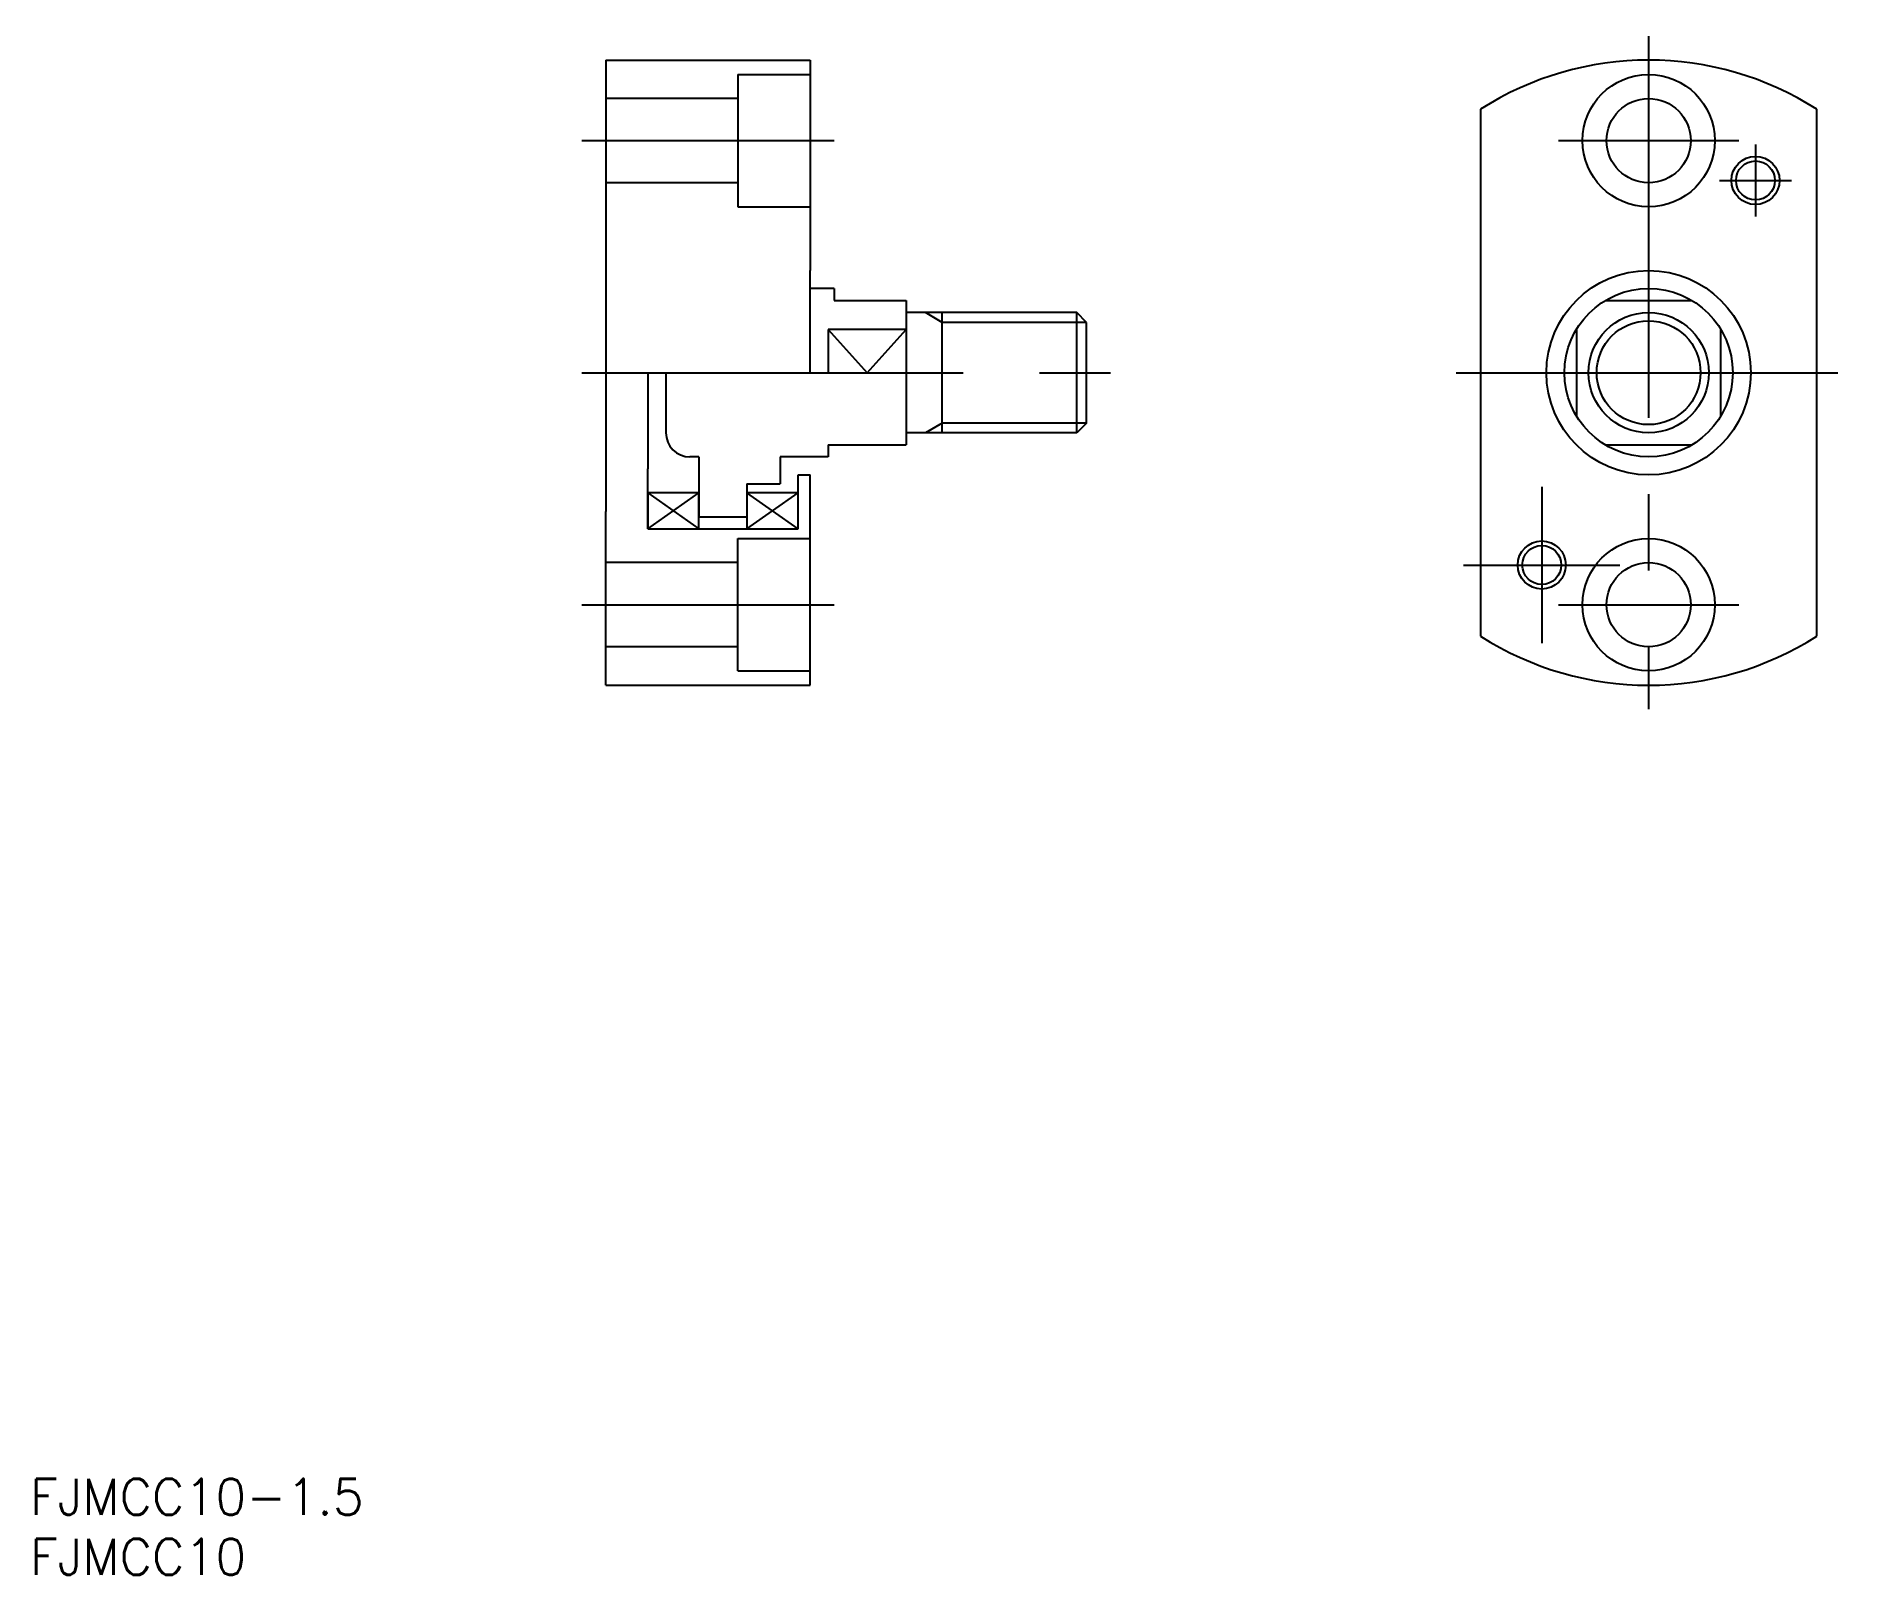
# Model space of a CAD drawing. Extents: x 50 to 200, y 6 to 134.
import ezdxf
from ezdxf.enums import TextEntityAlignment as Align

# ---------------------------------------------------------------- set-up
doc = ezdxf.new("R2010")
doc.units = 0
doc.linetypes.add('CENTER', pattern=[50.8, 31.75, -6.35, 6.35, -6.35])
doc.linetypes.add('DASHED', pattern=[19.05, 12.7, -6.35])
doc.layers.get('0').update_dxf_attribs({"linetype": 'CONTINUOUS'})
doc.layers.add('CENTER', color=1, linetype='CENTER')
doc.styles.get("Standard").update_dxf_attribs({"font": 'txt.shx', "bigfont": 'bigfont.shx'})

msp = doc.modelspace()

# ---------------------------------------------------------------- linework, layer by layer
at = {"color": 7, "linetype": 'CONTINUOUS'}
for p, q in [((96.96, 132.21), (113.96, 132.21)), ((96.96, 132.21), (96.96, 112.06)), ((113.96, 132.21), (113.96, 114.71)), ((169.73, 128.12), (169.73, 84.3)), ((197.73, 84.3), (197.73, 128.12)), ((113.96, 106.21), (113.96, 114.71)), ((115.96, 113.21), (113.96, 113.21)), ((115.96, 113.21), (115.96, 112.21)), ((96.96, 112.06), (96.96, 94.66)), ((115.96, 112.21), (121.96, 112.21)), ((121.96, 112.21), (121.96, 106.21)), ((136.15, 111.21), (121.96, 111.21)), ((124.96, 101.21), (124.96, 111.21)), ((136.96, 110.39), (136.15, 111.21)), ((136.15, 101.21), (136.15, 111.21)), ((180.12, 112.21), (187.33, 112.21)), ((115.46, 109.81), (115.46, 106.21)), ((115.46, 109.81), (118.71, 106.21)), ((121.96, 109.81), (115.46, 109.81)), ((118.71, 106.21), (121.96, 109.81)), ((136.96, 102.02), (136.96, 110.39)), ((177.73, 109.81), (177.73, 102.6)), ((189.73, 102.6), (189.73, 109.81)), ((100.46, 106.21), (100.46, 98.21)), ((101.96, 106.21), (101.96, 101.21)), ((121.96, 106.21), (121.96, 100.21)), ((136.15, 101.21), (121.96, 101.21)), ((136.96, 102.02), (136.15, 101.21)), ((104.71, 99.21), (103.96, 99.21)), ((104.71, 99.21), (104.71, 94.21)), ((111.46, 99.21), (111.46, 96.96)), ((115.46, 99.21), (111.46, 99.21)), ((115.46, 100.21), (115.46, 99.21)), ((115.46, 100.21), (121.96, 100.21)), ((180.12, 100.21), (187.33, 100.21)), ((100.46, 93.21), (100.46, 98.21)), ((112.96, 97.71), (113.96, 97.71)), ((112.96, 93.21), (112.96, 97.71)), ((113.96, 80.21), (113.96, 97.71)), ((100.46, 96.21), (100.46, 93.21)), ((104.71, 96.21), (100.46, 96.21)), ((100.46, 96.21), (104.71, 93.21)), ((100.46, 93.21), (104.71, 96.21)), ((104.71, 93.21), (104.71, 96.21)), ((108.71, 96.96), (111.46, 96.96)), ((108.71, 96.96), (108.71, 94.21)), ((108.71, 96.21), (108.71, 93.21)), ((112.96, 93.21), (108.71, 96.21)), ((108.71, 93.21), (112.96, 96.21)), ((112.96, 96.21), (108.71, 96.21)), ((112.96, 93.21), (112.96, 96.21)), ((96.96, 80.21), (96.96, 94.66)), ((100.46, 93.21), (104.71, 93.21)), ((100.46, 93.21), (112.96, 93.21)), ((104.71, 94.21), (108.71, 94.21)), ((108.71, 93.21), (112.96, 93.21)), ((96.96, 80.21), (113.96, 80.21))]:
    msp.add_line(p, q, dxfattribs=at)
at = {"color": 3, "linetype": 'DASHED'}
for p, q in [((107.96, 131.01), (107.96, 120.01)), ((107.96, 131.01), (113.96, 131.01)), ((107.96, 129.01), (96.96, 129.01)), ((107.96, 122.01), (96.96, 122.01)), ((107.96, 120.01), (113.96, 120.01)), ((107.96, 92.41), (113.96, 92.41)), ((107.96, 81.41), (107.96, 92.41)), ((107.96, 90.41), (96.96, 90.41)), ((107.96, 83.41), (96.96, 83.41)), ((107.96, 81.41), (113.96, 81.41))]:
    msp.add_line(p, q, dxfattribs=at)
at = {"color": 3, "linetype": 'CONTINUOUS'}
for p, q in [((124.96, 110.39), (123.55, 111.21)), ((136.96, 110.39), (124.96, 110.39)), ((124.96, 102.02), (123.55, 101.21)), ((136.96, 102.02), (124.96, 102.02))]:
    msp.add_line(p, q, dxfattribs=at)
at = {"color": 7, "linetype": 'CONTINUOUS'}
for centre, radius in [((183.73, 125.51), 5.5), ((183.73, 125.51), 3.5), ((192.62, 122.2), 1.62), ((183.73, 106.21), 8.5), ((183.73, 106.21), 7), ((183.73, 106.21), 5), ((174.84, 90.21), 1.62), ((183.73, 86.91), 5.5), ((183.73, 86.91), 3.5)]:
    msp.add_circle(centre, radius, dxfattribs=at)
at = {"color": 3, "linetype": 'CONTINUOUS'}
for centre, radius in [((192.62, 122.2), 2), ((183.73, 106.21), 4.32), ((174.84, 90.21), 2)]:
    msp.add_circle(centre, radius, dxfattribs=at)
at = {"color": 7, "linetype": 'CONTINUOUS'}
for centre, radius, start, end in [((183.73, 106.21), 26, 57.421, 122.579), ((103.96, 101.21), 2, 180, 270), ((183.73, 106.21), 26, 237.421, 302.579)]:
    msp.add_arc(centre, radius, start, end, dxfattribs=at)
at = {"layer": 'CENTER', "color": 1, "linetype": 'CENTER'}
for p, q in [((183.73, 134.21), (183.73, 78.21)), ((94.96, 125.51), (115.96, 125.51)), ((176.23, 125.51), (191.23, 125.51)), ((192.62, 125.2), (192.62, 119.2)), ((189.62, 122.2), (195.62, 122.2)), ((94.96, 106.21), (138.96, 106.21)), ((167.73, 106.21), (199.73, 106.21)), ((174.84, 96.71), (174.84, 83.71)), ((168.34, 90.21), (181.34, 90.21)), ((94.96, 86.91), (115.96, 86.91)), ((176.23, 86.91), (191.23, 86.91))]:
    msp.add_line(p, q, dxfattribs=at)

# ---------------------------------------------------------------- texts
at = {"color": 7, "linetype": 'CONTINUOUS'}
for s, p in [('FJMCC10-1.5', (49.05, 12.71)), ('FJMCC10', (49.05, 7.71))]:
    msp.add_text(s, height=3, dxfattribs=at).set_placement(p, align=Align.MIDDLE_LEFT)

doc.saveas('drawing.dxf')
